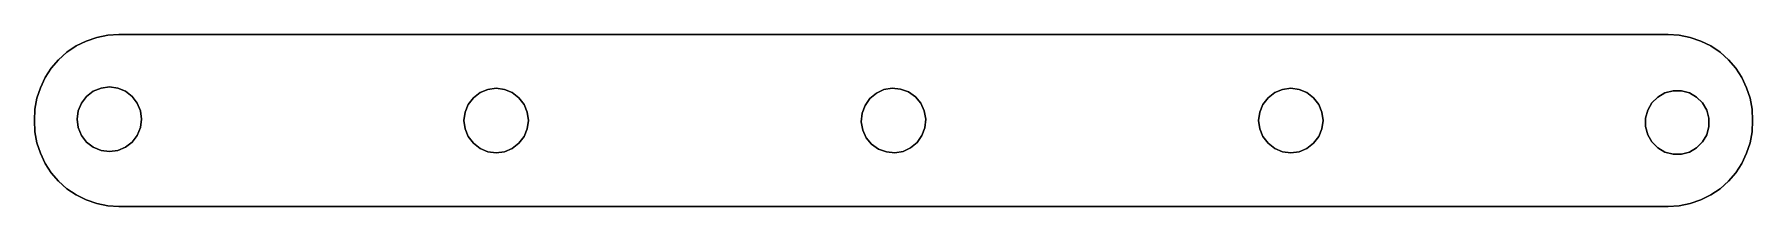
# Model space of a CAD drawing. Header units: metres. Extents: x -88.9 to -8.9, y 4.3 to 12.3.
import ezdxf

# ---------------------------------------------------------------- set-up
doc = ezdxf.new("R2010")
doc.units = ezdxf.units.M

msp = doc.modelspace()

# ---------------------------------------------------------------- linework, layer by layer
at = {"layer": 'Group#17'}
for points in [[(-12.311, 4.319, 0.199), (-12.83, 4.285, 0.199), (-84.962, 4.285, 0.199), (-85.481, 4.319, 0.199), (-85.991, 4.422, 0.199), (-86.483, 4.59, 0.199), (-86.948, 4.823, 0.199), (-87.379, 5.114, 0.199), (-87.767, 5.46, 0.199), (-88.107, 5.854, 0.199), (-88.391, 6.29, 0.199), (-88.616, 6.759, 0.199), (-88.776, 7.254, 0.199), (-88.87, 7.765, 0.199), (-88.896, 8.285, 0.199), (-88.87, 8.804, 0.199), (-88.776, 9.316, 0.199), (-88.616, 9.81, 0.199), (-88.391, 10.279, 0.199), (-88.107, 10.715, 0.199), (-87.767, 11.109, 0.199), (-87.379, 11.455, 0.199), (-86.948, 11.747, 0.199), (-86.483, 11.979, 0.199), (-85.991, 12.148, 0.199), (-85.481, 12.25, 0.199), (-84.962, 12.285, 0.199), (-12.83, 12.285, 0.199), (-12.311, 12.25, 0.199), (-11.801, 12.148, 0.199), (-11.309, 11.979, 0.199), (-10.844, 11.747, 0.199), (-10.413, 11.455, 0.199), (-10.025, 11.109, 0.199), (-9.685, 10.715, 0.199), (-9.401, 10.279, 0.199), (-9.176, 9.81, 0.199), (-9.016, 9.316, 0.199), (-8.922, 8.804, 0.199), (-8.896, 8.285, 0.199), (-8.922, 7.765, 0.199), (-9.016, 7.254, 0.199), (-9.176, 6.759, 0.199), (-9.401, 6.29, 0.199), (-9.685, 5.854, 0.199), (-10.025, 5.46, 0.199), (-10.413, 5.114, 0.199), (-10.844, 4.823, 0.199), (-11.309, 4.59, 0.199), (-11.801, 4.422, 0.199), (-12.311, 4.319, 0.199)], [(-12.83, 4.285, 3.199), (-12.311, 4.319, 3.199), (-11.801, 4.422, 3.199), (-11.309, 4.59, 3.199), (-10.844, 4.823, 3.199), (-10.413, 5.114, 3.199), (-10.025, 5.46, 3.199), (-9.685, 5.854, 3.199), (-9.401, 6.29, 3.199), (-9.176, 6.759, 3.199), (-9.016, 7.254, 3.199), (-8.922, 7.765, 3.199), (-8.896, 8.285, 3.199), (-8.922, 8.804, 3.199), (-9.016, 9.316, 3.199), (-9.176, 9.81, 3.199), (-9.401, 10.279, 3.199), (-9.685, 10.715, 3.199), (-10.025, 11.109, 3.199), (-10.413, 11.455, 3.199), (-10.844, 11.747, 3.199), (-11.309, 11.979, 3.199), (-11.801, 12.148, 3.199), (-12.311, 12.25, 3.199), (-12.83, 12.285, 3.199), (-84.962, 12.285, 3.199), (-85.481, 12.25, 3.199), (-85.991, 12.148, 3.199), (-86.483, 11.979, 3.199), (-86.948, 11.747, 3.199), (-87.379, 11.455, 3.199), (-87.767, 11.109, 3.199), (-88.107, 10.715, 3.199), (-88.391, 10.279, 3.199), (-88.616, 9.81, 3.199), (-88.776, 9.316, 3.199), (-88.87, 8.804, 3.199), (-88.896, 8.285, 3.199), (-88.87, 7.765, 3.199), (-88.776, 7.254, 3.199), (-88.616, 6.759, 3.199), (-88.391, 6.29, 3.199), (-88.107, 5.854, 3.199), (-87.767, 5.46, 3.199), (-87.379, 5.114, 3.199), (-86.948, 4.823, 3.199), (-86.483, 4.59, 3.199), (-85.991, 4.422, 3.199), (-85.481, 4.319, 3.199), (-84.962, 4.285, 3.199), (-12.83, 4.285, 3.199)], [(-85.991, 12.148, 0.199), (-86.483, 11.979, 0.199), (-86.483, 11.979, 3.199), (-85.991, 12.148, 3.199), (-85.991, 12.148, 0.199)], [(-85.481, 12.25, 0.199), (-85.991, 12.148, 0.199), (-85.991, 12.148, 3.199), (-85.481, 12.25, 3.199), (-85.481, 12.25, 0.199)], [(-84.962, 12.285, 0.199), (-85.481, 12.25, 0.199), (-85.481, 12.25, 3.199), (-84.962, 12.285, 3.199), (-84.962, 12.285, 0.199)], [(-12.83, 12.285, 0.199), (-84.962, 12.285, 0.199), (-84.962, 12.285, 3.199), (-12.83, 12.285, 3.199), (-12.83, 12.285, 0.199)], [(-12.311, 12.25, 0.199), (-12.83, 12.285, 0.199), (-12.83, 12.285, 3.199), (-12.311, 12.25, 3.199), (-12.311, 12.25, 0.199)], [(-11.801, 12.148, 0.199), (-12.311, 12.25, 0.199), (-12.311, 12.25, 3.199), (-11.801, 12.148, 3.199), (-11.801, 12.148, 0.199)], [(-11.309, 11.979, 0.199), (-11.801, 12.148, 0.199), (-11.801, 12.148, 3.199), (-11.309, 11.979, 3.199), (-11.309, 11.979, 0.199)], [(-87.379, 11.455, 0.199), (-87.767, 11.109, 0.199), (-87.767, 11.109, 3.199), (-87.379, 11.455, 3.199), (-87.379, 11.455, 0.199)], [(-86.948, 11.747, 0.199), (-87.379, 11.455, 0.199), (-87.379, 11.455, 3.199), (-86.948, 11.747, 3.199), (-86.948, 11.747, 0.199)], [(-86.483, 11.979, 0.199), (-86.948, 11.747, 0.199), (-86.948, 11.747, 3.199), (-86.483, 11.979, 3.199), (-86.483, 11.979, 0.199)], [(-10.844, 11.747, 0.199), (-11.309, 11.979, 0.199), (-11.309, 11.979, 3.199), (-10.844, 11.747, 3.199), (-10.844, 11.747, 0.199)], [(-10.413, 11.455, 0.199), (-10.844, 11.747, 0.199), (-10.844, 11.747, 3.199), (-10.413, 11.455, 3.199), (-10.413, 11.455, 0.199)], [(-10.025, 11.109, 0.199), (-10.413, 11.455, 0.199), (-10.413, 11.455, 3.199), (-10.025, 11.109, 3.199), (-10.025, 11.109, 0.199)], [(-88.107, 10.715, 0.199), (-88.391, 10.279, 0.199), (-88.391, 10.279, 3.199), (-88.107, 10.715, 3.199), (-88.107, 10.715, 0.199)], [(-87.767, 11.109, 0.199), (-88.107, 10.715, 0.199), (-88.107, 10.715, 3.199), (-87.767, 11.109, 3.199), (-87.767, 11.109, 0.199)], [(-9.685, 10.715, 0.199), (-10.025, 11.109, 0.199), (-10.025, 11.109, 3.199), (-9.685, 10.715, 3.199), (-9.685, 10.715, 0.199)], [(-9.401, 10.279, 0.199), (-9.685, 10.715, 0.199), (-9.685, 10.715, 3.199), (-9.401, 10.279, 3.199), (-9.401, 10.279, 0.199)], [(-88.616, 9.81, 0.199), (-88.776, 9.316, 0.199), (-88.776, 9.316, 3.199), (-88.616, 9.81, 3.199), (-88.616, 9.81, 0.199)], [(-88.391, 10.279, 0.199), (-88.616, 9.81, 0.199), (-88.616, 9.81, 3.199), (-88.391, 10.279, 3.199), (-88.391, 10.279, 0.199)], [(-86.465, 9.404, 0.202), (-86.703, 9.093, 0.202), (-86.853, 8.732, 0.202), (-86.904, 8.343, 0.202), (-86.853, 7.955, 0.202), (-86.703, 7.593, 0.202), (-86.465, 7.283, 0.202), (-86.154, 7.044, 0.202), (-85.793, 6.894, 0.202), (-85.404, 6.843, 0.202), (-85.016, 6.894, 0.202), (-84.654, 7.044, 0.202), (-84.344, 7.283, 0.202), (-84.105, 7.593, 0.202), (-83.955, 7.955, 0.202), (-83.904, 8.343, 0.202), (-83.955, 8.732, 0.202), (-84.105, 9.093, 0.202), (-84.344, 9.404, 0.202), (-84.654, 9.642, 0.202), (-85.016, 9.792, 0.202), (-85.404, 9.843, 0.202), (-85.793, 9.792, 0.202), (-86.154, 9.642, 0.202), (-86.465, 9.404, 0.202)], [(-86.703, 9.093, 3.202), (-86.465, 9.404, 3.202), (-86.154, 9.642, 3.202), (-85.793, 9.792, 3.202), (-85.404, 9.843, 3.202), (-85.016, 9.792, 3.202), (-84.654, 9.642, 3.202), (-84.344, 9.404, 3.202), (-84.105, 9.093, 3.202), (-83.955, 8.732, 3.202), (-83.904, 8.343, 3.202), (-83.955, 7.955, 3.202), (-84.105, 7.593, 3.202), (-84.344, 7.283, 3.202), (-84.654, 7.044, 3.202), (-85.016, 6.894, 3.202), (-85.404, 6.843, 3.202), (-85.793, 6.894, 3.202), (-86.154, 7.044, 3.202), (-86.465, 7.283, 3.202), (-86.703, 7.593, 3.202), (-86.853, 7.955, 3.202), (-86.904, 8.343, 3.202), (-86.853, 8.732, 3.202), (-86.703, 9.093, 3.202)], [(-86.154, 9.642, 3.202), (-86.465, 9.404, 3.202), (-86.465, 9.404, 0.202), (-86.154, 9.642, 0.202), (-86.154, 9.642, 3.202)], [(-85.793, 9.792, 3.202), (-86.154, 9.642, 3.202), (-86.154, 9.642, 0.202), (-85.793, 9.792, 0.202), (-85.793, 9.792, 3.202)], [(-85.404, 9.843, 3.202), (-85.793, 9.792, 3.202), (-85.793, 9.792, 0.202), (-85.404, 9.843, 0.202), (-85.404, 9.843, 3.202)], [(-85.016, 9.792, 3.202), (-85.404, 9.843, 3.202), (-85.404, 9.843, 0.202), (-85.016, 9.792, 0.202), (-85.016, 9.792, 3.202)], [(-84.654, 9.642, 3.202), (-85.016, 9.792, 3.202), (-85.016, 9.792, 0.202), (-84.654, 9.642, 0.202), (-84.654, 9.642, 3.202)], [(-84.344, 9.404, 3.202), (-84.654, 9.642, 3.202), (-84.654, 9.642, 0.202), (-84.344, 9.404, 0.202), (-84.344, 9.404, 3.202)], [(-67.008, 9.733, 0.199), (-67.396, 9.785, 0.199), (-67.784, 9.733, 0.199), (-68.146, 9.584, 0.199), (-68.457, 9.345, 0.199), (-68.695, 9.035, 0.199), (-68.845, 8.673, 0.199), (-68.896, 8.285, 0.199), (-68.845, 7.896, 0.199), (-68.695, 7.535, 0.199), (-68.457, 7.224, 0.199), (-68.146, 6.986, 0.199), (-67.784, 6.836, 0.199), (-67.396, 6.785, 0.199), (-67.008, 6.836, 0.199), (-66.646, 6.986, 0.199), (-66.335, 7.224, 0.199), (-66.097, 7.535, 0.199), (-65.947, 7.896, 0.199), (-65.896, 8.285, 0.199), (-65.947, 8.673, 0.199), (-66.097, 9.035, 0.199), (-66.335, 9.345, 0.199), (-66.646, 9.584, 0.199), (-67.008, 9.733, 0.199)], [(-67.396, 9.785, 3.199), (-67.008, 9.733, 3.199), (-66.646, 9.584, 3.199), (-66.335, 9.345, 3.199), (-66.097, 9.035, 3.199), (-65.947, 8.673, 3.199), (-65.896, 8.285, 3.199), (-65.947, 7.896, 3.199), (-66.097, 7.535, 3.199), (-66.335, 7.224, 3.199), (-66.646, 6.986, 3.199), (-67.008, 6.836, 3.199), (-67.396, 6.785, 3.199), (-67.784, 6.836, 3.199), (-68.146, 6.986, 3.199), (-68.457, 7.224, 3.199), (-68.695, 7.535, 3.199), (-68.845, 7.896, 3.199), (-68.896, 8.285, 3.199), (-68.845, 8.673, 3.199), (-68.695, 9.035, 3.199), (-68.457, 9.345, 3.199), (-68.146, 9.584, 3.199), (-67.784, 9.733, 3.199), (-67.396, 9.785, 3.199)], [(-68.146, 9.584, 0.199), (-67.784, 9.733, 0.199), (-67.784, 9.733, 3.199), (-68.146, 9.584, 3.199), (-68.146, 9.584, 0.199)], [(-67.784, 9.733, 0.199), (-67.396, 9.785, 0.199), (-67.396, 9.785, 3.199), (-67.784, 9.733, 3.199), (-67.784, 9.733, 0.199)], [(-67.396, 9.785, 0.199), (-67.008, 9.733, 0.199), (-67.008, 9.733, 3.199), (-67.396, 9.785, 3.199), (-67.396, 9.785, 0.199)], [(-67.008, 9.733, 0.199), (-66.646, 9.584, 0.199), (-66.646, 9.584, 3.199), (-67.008, 9.733, 3.199), (-67.008, 9.733, 0.199)], [(-47.433, 7.951, 0.199), (-47.397, 8.341, 0.199), (-47.463, 8.727, 0.199), (-47.626, 9.083, 0.199), (-47.876, 9.385, 0.199), (-48.196, 9.611, 0.199), (-48.563, 9.747, 0.199), (-48.953, 9.784, 0.199), (-49.339, 9.718, 0.199), (-49.695, 9.554, 0.199), (-49.996, 9.304, 0.199), (-50.222, 8.985, 0.199), (-50.359, 8.618, 0.199), (-50.395, 8.228, 0.199), (-50.329, 7.842, 0.199), (-50.166, 7.486, 0.199), (-49.916, 7.185, 0.199), (-49.596, 6.958, 0.199), (-49.229, 6.822, 0.199), (-48.839, 6.786, 0.199), (-48.453, 6.851, 0.199), (-48.097, 7.015, 0.199), (-47.796, 7.265, 0.199), (-47.57, 7.584, 0.199), (-47.433, 7.951, 0.199)], [(-47.397, 8.341, 3.199), (-47.433, 7.951, 3.199), (-47.57, 7.584, 3.199), (-47.796, 7.265, 3.199), (-48.097, 7.015, 3.199), (-48.453, 6.851, 3.199), (-48.839, 6.786, 3.199), (-49.229, 6.822, 3.199), (-49.596, 6.958, 3.199), (-49.916, 7.185, 3.199), (-50.166, 7.486, 3.199), (-50.329, 7.842, 3.199), (-50.395, 8.228, 3.199), (-50.359, 8.618, 3.199), (-50.222, 8.985, 3.199), (-49.996, 9.304, 3.199), (-49.695, 9.554, 3.199), (-49.339, 9.718, 3.199), (-48.953, 9.784, 3.199), (-48.563, 9.747, 3.199), (-48.196, 9.611, 3.199), (-47.876, 9.385, 3.199), (-47.626, 9.083, 3.199), (-47.463, 8.727, 3.199), (-47.397, 8.341, 3.199)], [(-49.695, 9.554, 0.199), (-49.339, 9.718, 0.199), (-49.339, 9.718, 3.199), (-49.695, 9.554, 3.199), (-49.695, 9.554, 0.199)], [(-49.339, 9.718, 0.199), (-48.953, 9.784, 0.199), (-48.953, 9.784, 3.199), (-49.339, 9.718, 3.199), (-49.339, 9.718, 0.199)], [(-48.953, 9.784, 0.199), (-48.563, 9.747, 0.199), (-48.563, 9.747, 3.199), (-48.953, 9.784, 3.199), (-48.953, 9.784, 0.199)], [(-48.563, 9.747, 0.199), (-48.196, 9.611, 0.199), (-48.196, 9.611, 3.199), (-48.563, 9.747, 3.199), (-48.563, 9.747, 0.199)], [(-48.196, 9.611, 0.199), (-47.876, 9.385, 0.199), (-47.876, 9.385, 3.199), (-48.196, 9.611, 3.199), (-48.196, 9.611, 0.199)], [(-31.845, 8.673, 0.199), (-31.896, 8.285, 0.199), (-31.845, 7.896, 0.199), (-31.695, 7.535, 0.199), (-31.457, 7.224, 0.199), (-31.146, 6.986, 0.199), (-30.784, 6.836, 0.199), (-30.396, 6.785, 0.199), (-30.008, 6.836, 0.199), (-29.646, 6.986, 0.199), (-29.335, 7.224, 0.199), (-29.097, 7.535, 0.199), (-28.947, 7.896, 0.199), (-28.896, 8.285, 0.199), (-28.947, 8.673, 0.199), (-29.097, 9.035, 0.199), (-29.335, 9.345, 0.199), (-29.646, 9.584, 0.199), (-30.008, 9.733, 0.199), (-30.396, 9.785, 0.199), (-30.784, 9.733, 0.199), (-31.146, 9.584, 0.199), (-31.457, 9.345, 0.199), (-31.695, 9.035, 0.199), (-31.845, 8.673, 0.199)], [(-31.896, 8.285, 3.199), (-31.845, 8.673, 3.199), (-31.695, 9.035, 3.199), (-31.457, 9.345, 3.199), (-31.146, 9.584, 3.199), (-30.784, 9.733, 3.199), (-30.396, 9.785, 3.199), (-30.008, 9.733, 3.199), (-29.646, 9.584, 3.199), (-29.335, 9.345, 3.199), (-29.097, 9.035, 3.199), (-28.947, 8.673, 3.199), (-28.896, 8.285, 3.199), (-28.947, 7.896, 3.199), (-29.097, 7.535, 3.199), (-29.335, 7.224, 3.199), (-29.646, 6.986, 3.199), (-30.008, 6.836, 3.199), (-30.396, 6.785, 3.199), (-30.784, 6.836, 3.199), (-31.146, 6.986, 3.199), (-31.457, 7.224, 3.199), (-31.695, 7.535, 3.199), (-31.845, 7.896, 3.199), (-31.896, 8.285, 3.199)], [(-31.146, 9.584, 0.199), (-30.784, 9.733, 0.199), (-30.784, 9.733, 3.199), (-31.146, 9.584, 3.199), (-31.146, 9.584, 0.199)], [(-30.784, 9.733, 0.199), (-30.396, 9.785, 0.199), (-30.396, 9.785, 3.199), (-30.784, 9.733, 3.199), (-30.784, 9.733, 0.199)], [(-30.396, 9.785, 0.199), (-30.008, 9.733, 0.199), (-30.008, 9.733, 3.199), (-30.396, 9.785, 3.199), (-30.396, 9.785, 0.199)], [(-30.008, 9.733, 0.199), (-29.646, 9.584, 0.199), (-29.646, 9.584, 3.199), (-30.008, 9.733, 3.199), (-30.008, 9.733, 0.199)], [(-11.034, 8.763, 0.176), (-11.228, 9.1, 0.176), (-11.503, 9.374, 0.176), (-11.839, 9.568, 0.176), (-12.214, 9.669, 0.176), (-12.602, 9.669, 0.176), (-12.977, 9.568, 0.176), (-13.313, 9.374, 0.176), (-13.588, 9.1, 0.176), (-13.782, 8.763, 0.176), (-13.882, 8.388, 0.176), (-13.882, 8, 0.176), (-13.782, 7.625, 0.176), (-13.588, 7.289, 0.176), (-13.313, 7.015, 0.176), (-12.977, 6.82, 0.176), (-12.602, 6.72, 0.176), (-12.214, 6.72, 0.176), (-11.839, 6.82, 0.176), (-11.503, 7.015, 0.176), (-11.228, 7.289, 0.176), (-11.034, 7.625, 0.176), (-10.934, 8, 0.176), (-10.934, 8.388, 0.176), (-11.034, 8.763, 0.176)], [(-11.228, 9.1, 3.176), (-11.034, 8.763, 3.176), (-10.934, 8.388, 3.176), (-10.934, 8, 3.176), (-11.034, 7.625, 3.176), (-11.228, 7.289, 3.176), (-11.503, 7.015, 3.176), (-11.839, 6.82, 3.176), (-12.214, 6.72, 3.176), (-12.602, 6.72, 3.176), (-12.977, 6.82, 3.176), (-13.313, 7.015, 3.176), (-13.588, 7.289, 3.176), (-13.782, 7.625, 3.176), (-13.882, 8, 3.176), (-13.882, 8.388, 3.176), (-13.782, 8.763, 3.176), (-13.588, 9.1, 3.176), (-13.313, 9.374, 3.176), (-12.977, 9.568, 3.176), (-12.602, 9.669, 3.176), (-12.214, 9.669, 3.176), (-11.839, 9.568, 3.176), (-11.503, 9.374, 3.176), (-11.228, 9.1, 3.176)], [(-12.602, 9.669, 3.176), (-12.977, 9.568, 3.176), (-12.977, 9.568, 0.176), (-12.602, 9.669, 0.176), (-12.602, 9.669, 3.176)], [(-12.214, 9.669, 3.176), (-12.602, 9.669, 3.176), (-12.602, 9.669, 0.176), (-12.214, 9.669, 0.176), (-12.214, 9.669, 3.176)], [(-11.839, 9.568, 3.176), (-12.214, 9.669, 3.176), (-12.214, 9.669, 0.176), (-11.839, 9.568, 0.176), (-11.839, 9.568, 3.176)], [(-9.176, 9.81, 0.199), (-9.401, 10.279, 0.199), (-9.401, 10.279, 3.199), (-9.176, 9.81, 3.199), (-9.176, 9.81, 0.199)], [(-9.016, 9.316, 0.199), (-9.176, 9.81, 0.199), (-9.176, 9.81, 3.199), (-9.016, 9.316, 3.199), (-9.016, 9.316, 0.199)], [(-88.87, 8.804, 0.199), (-88.896, 8.285, 0.199), (-88.896, 8.285, 3.199), (-88.87, 8.804, 3.199), (-88.87, 8.804, 0.199)], [(-88.776, 9.316, 0.199), (-88.87, 8.804, 0.199), (-88.87, 8.804, 3.199), (-88.776, 9.316, 3.199), (-88.776, 9.316, 0.199)], [(-86.703, 9.093, 3.202), (-86.853, 8.732, 3.202), (-86.853, 8.732, 0.202), (-86.703, 9.093, 0.202), (-86.703, 9.093, 3.202)], [(-86.465, 9.404, 3.202), (-86.703, 9.093, 3.202), (-86.703, 9.093, 0.202), (-86.465, 9.404, 0.202), (-86.465, 9.404, 3.202)], [(-84.105, 9.093, 3.202), (-84.344, 9.404, 3.202), (-84.344, 9.404, 0.202), (-84.105, 9.093, 0.202), (-84.105, 9.093, 3.202)], [(-83.955, 8.732, 3.202), (-84.105, 9.093, 3.202), (-84.105, 9.093, 0.202), (-83.955, 8.732, 0.202), (-83.955, 8.732, 3.202)], [(-68.845, 8.673, 0.199), (-68.695, 9.035, 0.199), (-68.695, 9.035, 3.199), (-68.845, 8.673, 3.199), (-68.845, 8.673, 0.199)], [(-68.695, 9.035, 0.199), (-68.457, 9.345, 0.199), (-68.457, 9.345, 3.199), (-68.695, 9.035, 3.199), (-68.695, 9.035, 0.199)], [(-68.457, 9.345, 0.199), (-68.146, 9.584, 0.199), (-68.146, 9.584, 3.199), (-68.457, 9.345, 3.199), (-68.457, 9.345, 0.199)], [(-66.646, 9.584, 0.199), (-66.335, 9.345, 0.199), (-66.335, 9.345, 3.199), (-66.646, 9.584, 3.199), (-66.646, 9.584, 0.199)], [(-66.335, 9.345, 0.199), (-66.097, 9.035, 0.199), (-66.097, 9.035, 3.199), (-66.335, 9.345, 3.199), (-66.335, 9.345, 0.199)], [(-66.097, 9.035, 0.199), (-65.947, 8.673, 0.199), (-65.947, 8.673, 3.199), (-66.097, 9.035, 3.199), (-66.097, 9.035, 0.199)], [(-50.359, 8.618, 0.199), (-50.222, 8.985, 0.199), (-50.222, 8.985, 3.199), (-50.359, 8.618, 3.199), (-50.359, 8.618, 0.199)], [(-50.222, 8.985, 0.199), (-49.996, 9.304, 0.199), (-49.996, 9.304, 3.199), (-50.222, 8.985, 3.199), (-50.222, 8.985, 0.199)], [(-49.996, 9.304, 0.199), (-49.695, 9.554, 0.199), (-49.695, 9.554, 3.199), (-49.996, 9.304, 3.199), (-49.996, 9.304, 0.199)], [(-47.876, 9.385, 0.199), (-47.626, 9.083, 0.199), (-47.626, 9.083, 3.199), (-47.876, 9.385, 3.199), (-47.876, 9.385, 0.199)], [(-47.626, 9.083, 0.199), (-47.463, 8.727, 0.199), (-47.463, 8.727, 3.199), (-47.626, 9.083, 3.199), (-47.626, 9.083, 0.199)], [(-31.845, 8.673, 0.199), (-31.695, 9.035, 0.199), (-31.695, 9.035, 3.199), (-31.845, 8.673, 3.199), (-31.845, 8.673, 0.199)], [(-31.695, 9.035, 0.199), (-31.457, 9.345, 0.199), (-31.457, 9.345, 3.199), (-31.695, 9.035, 3.199), (-31.695, 9.035, 0.199)], [(-31.457, 9.345, 0.199), (-31.146, 9.584, 0.199), (-31.146, 9.584, 3.199), (-31.457, 9.345, 3.199), (-31.457, 9.345, 0.199)], [(-29.646, 9.584, 0.199), (-29.335, 9.345, 0.199), (-29.335, 9.345, 3.199), (-29.646, 9.584, 3.199), (-29.646, 9.584, 0.199)], [(-29.335, 9.345, 0.199), (-29.097, 9.035, 0.199), (-29.097, 9.035, 3.199), (-29.335, 9.345, 3.199), (-29.335, 9.345, 0.199)], [(-29.097, 9.035, 0.199), (-28.947, 8.673, 0.199), (-28.947, 8.673, 3.199), (-29.097, 9.035, 3.199), (-29.097, 9.035, 0.199)], [(-13.588, 9.1, 3.176), (-13.782, 8.763, 3.176), (-13.782, 8.763, 0.176), (-13.588, 9.1, 0.176), (-13.588, 9.1, 3.176)], [(-13.313, 9.374, 3.176), (-13.588, 9.1, 3.176), (-13.588, 9.1, 0.176), (-13.313, 9.374, 0.176), (-13.313, 9.374, 3.176)], [(-12.977, 9.568, 3.176), (-13.313, 9.374, 3.176), (-13.313, 9.374, 0.176), (-12.977, 9.568, 0.176), (-12.977, 9.568, 3.176)], [(-11.503, 9.374, 3.176), (-11.839, 9.568, 3.176), (-11.839, 9.568, 0.176), (-11.503, 9.374, 0.176), (-11.503, 9.374, 3.176)], [(-11.228, 9.1, 3.176), (-11.503, 9.374, 3.176), (-11.503, 9.374, 0.176), (-11.228, 9.1, 0.176), (-11.228, 9.1, 3.176)], [(-11.034, 8.763, 3.176), (-11.228, 9.1, 3.176), (-11.228, 9.1, 0.176), (-11.034, 8.763, 0.176), (-11.034, 8.763, 3.176)], [(-8.922, 8.804, 0.199), (-9.016, 9.316, 0.199), (-9.016, 9.316, 3.199), (-8.922, 8.804, 3.199), (-8.922, 8.804, 0.199)], [(-8.896, 8.285, 0.199), (-8.922, 8.804, 0.199), (-8.922, 8.804, 3.199), (-8.896, 8.285, 3.199), (-8.896, 8.285, 0.199)], [(-88.896, 8.285, 0.199), (-88.87, 7.765, 0.199), (-88.87, 7.765, 3.199), (-88.896, 8.285, 3.199), (-88.896, 8.285, 0.199)], [(-86.853, 8.732, 3.202), (-86.904, 8.343, 3.202), (-86.904, 8.343, 0.202), (-86.853, 8.732, 0.202), (-86.853, 8.732, 3.202)], [(-86.904, 8.343, 3.202), (-86.853, 7.955, 3.202), (-86.853, 7.955, 0.202), (-86.904, 8.343, 0.202), (-86.904, 8.343, 3.202)], [(-83.904, 8.343, 3.202), (-83.955, 8.732, 3.202), (-83.955, 8.732, 0.202), (-83.904, 8.343, 0.202), (-83.904, 8.343, 3.202)], [(-83.955, 7.955, 3.202), (-83.904, 8.343, 3.202), (-83.904, 8.343, 0.202), (-83.955, 7.955, 0.202), (-83.955, 7.955, 3.202)], [(-68.896, 8.285, 0.199), (-68.845, 8.673, 0.199), (-68.845, 8.673, 3.199), (-68.896, 8.285, 3.199), (-68.896, 8.285, 0.199)], [(-68.845, 7.896, 0.199), (-68.896, 8.285, 0.199), (-68.896, 8.285, 3.199), (-68.845, 7.896, 3.199), (-68.845, 7.896, 0.199)], [(-65.947, 8.673, 0.199), (-65.896, 8.285, 0.199), (-65.896, 8.285, 3.199), (-65.947, 8.673, 3.199), (-65.947, 8.673, 0.199)], [(-65.896, 8.285, 0.199), (-65.947, 7.896, 0.199), (-65.947, 7.896, 3.199), (-65.896, 8.285, 3.199), (-65.896, 8.285, 0.199)], [(-50.395, 8.228, 0.199), (-50.359, 8.618, 0.199), (-50.359, 8.618, 3.199), (-50.395, 8.228, 3.199), (-50.395, 8.228, 0.199)], [(-50.329, 7.842, 0.199), (-50.395, 8.228, 0.199), (-50.395, 8.228, 3.199), (-50.329, 7.842, 3.199), (-50.329, 7.842, 0.199)], [(-47.463, 8.727, 0.199), (-47.397, 8.341, 0.199), (-47.397, 8.341, 3.199), (-47.463, 8.727, 3.199), (-47.463, 8.727, 0.199)], [(-47.397, 8.341, 0.199), (-47.433, 7.951, 0.199), (-47.433, 7.951, 3.199), (-47.397, 8.341, 3.199), (-47.397, 8.341, 0.199)], [(-31.896, 8.285, 0.199), (-31.845, 8.673, 0.199), (-31.845, 8.673, 3.199), (-31.896, 8.285, 3.199), (-31.896, 8.285, 0.199)], [(-31.845, 7.896, 0.199), (-31.896, 8.285, 0.199), (-31.896, 8.285, 3.199), (-31.845, 7.896, 3.199), (-31.845, 7.896, 0.199)], [(-28.947, 8.673, 0.199), (-28.896, 8.285, 0.199), (-28.896, 8.285, 3.199), (-28.947, 8.673, 3.199), (-28.947, 8.673, 0.199)], [(-28.896, 8.285, 0.199), (-28.947, 7.896, 0.199), (-28.947, 7.896, 3.199), (-28.896, 8.285, 3.199), (-28.896, 8.285, 0.199)], [(-13.782, 8.763, 3.176), (-13.882, 8.388, 3.176), (-13.882, 8.388, 0.176), (-13.782, 8.763, 0.176), (-13.782, 8.763, 3.176)], [(-13.882, 8.388, 3.176), (-13.882, 8, 3.176), (-13.882, 8, 0.176), (-13.882, 8.388, 0.176), (-13.882, 8.388, 3.176)], [(-13.882, 8, 3.176), (-13.782, 7.625, 3.176), (-13.782, 7.625, 0.176), (-13.882, 8, 0.176), (-13.882, 8, 3.176)], [(-10.934, 8.388, 3.176), (-11.034, 8.763, 3.176), (-11.034, 8.763, 0.176), (-10.934, 8.388, 0.176), (-10.934, 8.388, 3.176)], [(-11.034, 7.625, 3.176), (-10.934, 8, 3.176), (-10.934, 8, 0.176), (-11.034, 7.625, 0.176), (-11.034, 7.625, 3.176)], [(-10.934, 8, 3.176), (-10.934, 8.388, 3.176), (-10.934, 8.388, 0.176), (-10.934, 8, 0.176), (-10.934, 8, 3.176)], [(-8.922, 7.765, 0.199), (-8.896, 8.285, 0.199), (-8.896, 8.285, 3.199), (-8.922, 7.765, 3.199), (-8.922, 7.765, 0.199)], [(-88.87, 7.765, 0.199), (-88.776, 7.254, 0.199), (-88.776, 7.254, 3.199), (-88.87, 7.765, 3.199), (-88.87, 7.765, 0.199)], [(-88.776, 7.254, 0.199), (-88.616, 6.759, 0.199), (-88.616, 6.759, 3.199), (-88.776, 7.254, 3.199), (-88.776, 7.254, 0.199)], [(-86.853, 7.955, 3.202), (-86.703, 7.593, 3.202), (-86.703, 7.593, 0.202), (-86.853, 7.955, 0.202), (-86.853, 7.955, 3.202)], [(-86.703, 7.593, 3.202), (-86.465, 7.283, 3.202), (-86.465, 7.283, 0.202), (-86.703, 7.593, 0.202), (-86.703, 7.593, 3.202)], [(-86.465, 7.283, 3.202), (-86.154, 7.044, 3.202), (-86.154, 7.044, 0.202), (-86.465, 7.283, 0.202), (-86.465, 7.283, 3.202)], [(-84.654, 7.044, 3.202), (-84.344, 7.283, 3.202), (-84.344, 7.283, 0.202), (-84.654, 7.044, 0.202), (-84.654, 7.044, 3.202)], [(-84.344, 7.283, 3.202), (-84.105, 7.593, 3.202), (-84.105, 7.593, 0.202), (-84.344, 7.283, 0.202), (-84.344, 7.283, 3.202)], [(-84.105, 7.593, 3.202), (-83.955, 7.955, 3.202), (-83.955, 7.955, 0.202), (-84.105, 7.593, 0.202), (-84.105, 7.593, 3.202)], [(-68.695, 7.535, 0.199), (-68.845, 7.896, 0.199), (-68.845, 7.896, 3.199), (-68.695, 7.535, 3.199), (-68.695, 7.535, 0.199)], [(-68.457, 7.224, 0.199), (-68.695, 7.535, 0.199), (-68.695, 7.535, 3.199), (-68.457, 7.224, 3.199), (-68.457, 7.224, 0.199)], [(-68.146, 6.986, 0.199), (-68.457, 7.224, 0.199), (-68.457, 7.224, 3.199), (-68.146, 6.986, 3.199), (-68.146, 6.986, 0.199)], [(-66.335, 7.224, 0.199), (-66.646, 6.986, 0.199), (-66.646, 6.986, 3.199), (-66.335, 7.224, 3.199), (-66.335, 7.224, 0.199)], [(-66.097, 7.535, 0.199), (-66.335, 7.224, 0.199), (-66.335, 7.224, 3.199), (-66.097, 7.535, 3.199), (-66.097, 7.535, 0.199)], [(-65.947, 7.896, 0.199), (-66.097, 7.535, 0.199), (-66.097, 7.535, 3.199), (-65.947, 7.896, 3.199), (-65.947, 7.896, 0.199)], [(-50.166, 7.486, 0.199), (-50.329, 7.842, 0.199), (-50.329, 7.842, 3.199), (-50.166, 7.486, 3.199), (-50.166, 7.486, 0.199)], [(-49.916, 7.185, 0.199), (-50.166, 7.486, 0.199), (-50.166, 7.486, 3.199), (-49.916, 7.185, 3.199), (-49.916, 7.185, 0.199)], [(-47.796, 7.265, 0.199), (-48.097, 7.015, 0.199), (-48.097, 7.015, 3.199), (-47.796, 7.265, 3.199), (-47.796, 7.265, 0.199)], [(-47.57, 7.584, 0.199), (-47.796, 7.265, 0.199), (-47.796, 7.265, 3.199), (-47.57, 7.584, 3.199), (-47.57, 7.584, 0.199)], [(-47.433, 7.951, 0.199), (-47.57, 7.584, 0.199), (-47.57, 7.584, 3.199), (-47.433, 7.951, 3.199), (-47.433, 7.951, 0.199)], [(-31.695, 7.535, 0.199), (-31.845, 7.896, 0.199), (-31.845, 7.896, 3.199), (-31.695, 7.535, 3.199), (-31.695, 7.535, 0.199)], [(-31.457, 7.224, 0.199), (-31.695, 7.535, 0.199), (-31.695, 7.535, 3.199), (-31.457, 7.224, 3.199), (-31.457, 7.224, 0.199)], [(-31.146, 6.986, 0.199), (-31.457, 7.224, 0.199), (-31.457, 7.224, 3.199), (-31.146, 6.986, 3.199), (-31.146, 6.986, 0.199)], [(-29.335, 7.224, 0.199), (-29.646, 6.986, 0.199), (-29.646, 6.986, 3.199), (-29.335, 7.224, 3.199), (-29.335, 7.224, 0.199)], [(-29.097, 7.535, 0.199), (-29.335, 7.224, 0.199), (-29.335, 7.224, 3.199), (-29.097, 7.535, 3.199), (-29.097, 7.535, 0.199)], [(-28.947, 7.896, 0.199), (-29.097, 7.535, 0.199), (-29.097, 7.535, 3.199), (-28.947, 7.896, 3.199), (-28.947, 7.896, 0.199)], [(-13.782, 7.625, 3.176), (-13.588, 7.289, 3.176), (-13.588, 7.289, 0.176), (-13.782, 7.625, 0.176), (-13.782, 7.625, 3.176)], [(-13.588, 7.289, 3.176), (-13.313, 7.015, 3.176), (-13.313, 7.015, 0.176), (-13.588, 7.289, 0.176), (-13.588, 7.289, 3.176)], [(-11.503, 7.015, 3.176), (-11.228, 7.289, 3.176), (-11.228, 7.289, 0.176), (-11.503, 7.015, 0.176), (-11.503, 7.015, 3.176)], [(-11.228, 7.289, 3.176), (-11.034, 7.625, 3.176), (-11.034, 7.625, 0.176), (-11.228, 7.289, 0.176), (-11.228, 7.289, 3.176)], [(-9.176, 6.759, 0.199), (-9.016, 7.254, 0.199), (-9.016, 7.254, 3.199), (-9.176, 6.759, 3.199), (-9.176, 6.759, 0.199)], [(-9.016, 7.254, 0.199), (-8.922, 7.765, 0.199), (-8.922, 7.765, 3.199), (-9.016, 7.254, 3.199), (-9.016, 7.254, 0.199)], [(-88.616, 6.759, 0.199), (-88.391, 6.29, 0.199), (-88.391, 6.29, 3.199), (-88.616, 6.759, 3.199), (-88.616, 6.759, 0.199)], [(-86.154, 7.044, 3.202), (-85.793, 6.894, 3.202), (-85.793, 6.894, 0.202), (-86.154, 7.044, 0.202), (-86.154, 7.044, 3.202)], [(-85.793, 6.894, 3.202), (-85.404, 6.843, 3.202), (-85.404, 6.843, 0.202), (-85.793, 6.894, 0.202), (-85.793, 6.894, 3.202)], [(-85.404, 6.843, 3.202), (-85.016, 6.894, 3.202), (-85.016, 6.894, 0.202), (-85.404, 6.843, 0.202), (-85.404, 6.843, 3.202)], [(-85.016, 6.894, 3.202), (-84.654, 7.044, 3.202), (-84.654, 7.044, 0.202), (-85.016, 6.894, 0.202), (-85.016, 6.894, 3.202)], [(-67.784, 6.836, 0.199), (-68.146, 6.986, 0.199), (-68.146, 6.986, 3.199), (-67.784, 6.836, 3.199), (-67.784, 6.836, 0.199)], [(-67.396, 6.785, 0.199), (-67.784, 6.836, 0.199), (-67.784, 6.836, 3.199), (-67.396, 6.785, 3.199), (-67.396, 6.785, 0.199)], [(-67.008, 6.836, 0.199), (-67.396, 6.785, 0.199), (-67.396, 6.785, 3.199), (-67.008, 6.836, 3.199), (-67.008, 6.836, 0.199)], [(-66.646, 6.986, 0.199), (-67.008, 6.836, 0.199), (-67.008, 6.836, 3.199), (-66.646, 6.986, 3.199), (-66.646, 6.986, 0.199)], [(-49.596, 6.958, 0.199), (-49.916, 7.185, 0.199), (-49.916, 7.185, 3.199), (-49.596, 6.958, 3.199), (-49.596, 6.958, 0.199)], [(-49.229, 6.822, 0.199), (-49.596, 6.958, 0.199), (-49.596, 6.958, 3.199), (-49.229, 6.822, 3.199), (-49.229, 6.822, 0.199)], [(-48.839, 6.786, 0.199), (-49.229, 6.822, 0.199), (-49.229, 6.822, 3.199), (-48.839, 6.786, 3.199), (-48.839, 6.786, 0.199)], [(-48.453, 6.851, 0.199), (-48.839, 6.786, 0.199), (-48.839, 6.786, 3.199), (-48.453, 6.851, 3.199), (-48.453, 6.851, 0.199)], [(-48.097, 7.015, 0.199), (-48.453, 6.851, 0.199), (-48.453, 6.851, 3.199), (-48.097, 7.015, 3.199), (-48.097, 7.015, 0.199)], [(-30.784, 6.836, 0.199), (-31.146, 6.986, 0.199), (-31.146, 6.986, 3.199), (-30.784, 6.836, 3.199), (-30.784, 6.836, 0.199)], [(-30.396, 6.785, 0.199), (-30.784, 6.836, 0.199), (-30.784, 6.836, 3.199), (-30.396, 6.785, 3.199), (-30.396, 6.785, 0.199)], [(-30.008, 6.836, 0.199), (-30.396, 6.785, 0.199), (-30.396, 6.785, 3.199), (-30.008, 6.836, 3.199), (-30.008, 6.836, 0.199)], [(-29.646, 6.986, 0.199), (-30.008, 6.836, 0.199), (-30.008, 6.836, 3.199), (-29.646, 6.986, 3.199), (-29.646, 6.986, 0.199)], [(-13.313, 7.015, 3.176), (-12.977, 6.82, 3.176), (-12.977, 6.82, 0.176), (-13.313, 7.015, 0.176), (-13.313, 7.015, 3.176)], [(-12.977, 6.82, 3.176), (-12.602, 6.72, 3.176), (-12.602, 6.72, 0.176), (-12.977, 6.82, 0.176), (-12.977, 6.82, 3.176)], [(-12.602, 6.72, 3.176), (-12.214, 6.72, 3.176), (-12.214, 6.72, 0.176), (-12.602, 6.72, 0.176), (-12.602, 6.72, 3.176)], [(-12.214, 6.72, 3.176), (-11.839, 6.82, 3.176), (-11.839, 6.82, 0.176), (-12.214, 6.72, 0.176), (-12.214, 6.72, 3.176)], [(-11.839, 6.82, 3.176), (-11.503, 7.015, 3.176), (-11.503, 7.015, 0.176), (-11.839, 6.82, 0.176), (-11.839, 6.82, 3.176)], [(-9.401, 6.29, 0.199), (-9.176, 6.759, 0.199), (-9.176, 6.759, 3.199), (-9.401, 6.29, 3.199), (-9.401, 6.29, 0.199)], [(-88.391, 6.29, 0.199), (-88.107, 5.854, 0.199), (-88.107, 5.854, 3.199), (-88.391, 6.29, 3.199), (-88.391, 6.29, 0.199)], [(-88.107, 5.854, 0.199), (-87.767, 5.46, 0.199), (-87.767, 5.46, 3.199), (-88.107, 5.854, 3.199), (-88.107, 5.854, 0.199)], [(-10.025, 5.46, 0.199), (-9.685, 5.854, 0.199), (-9.685, 5.854, 3.199), (-10.025, 5.46, 3.199), (-10.025, 5.46, 0.199)], [(-9.685, 5.854, 0.199), (-9.401, 6.29, 0.199), (-9.401, 6.29, 3.199), (-9.685, 5.854, 3.199), (-9.685, 5.854, 0.199)], [(-87.767, 5.46, 0.199), (-87.379, 5.114, 0.199), (-87.379, 5.114, 3.199), (-87.767, 5.46, 3.199), (-87.767, 5.46, 0.199)], [(-87.379, 5.114, 0.199), (-86.948, 4.823, 0.199), (-86.948, 4.823, 3.199), (-87.379, 5.114, 3.199), (-87.379, 5.114, 0.199)], [(-86.948, 4.823, 0.199), (-86.483, 4.59, 0.199), (-86.483, 4.59, 3.199), (-86.948, 4.823, 3.199), (-86.948, 4.823, 0.199)], [(-11.309, 4.59, 0.199), (-10.844, 4.823, 0.199), (-10.844, 4.823, 3.199), (-11.309, 4.59, 3.199), (-11.309, 4.59, 0.199)], [(-10.844, 4.823, 0.199), (-10.413, 5.114, 0.199), (-10.413, 5.114, 3.199), (-10.844, 4.823, 3.199), (-10.844, 4.823, 0.199)], [(-10.413, 5.114, 0.199), (-10.025, 5.46, 0.199), (-10.025, 5.46, 3.199), (-10.413, 5.114, 3.199), (-10.413, 5.114, 0.199)], [(-86.483, 4.59, 0.199), (-85.991, 4.422, 0.199), (-85.991, 4.422, 3.199), (-86.483, 4.59, 3.199), (-86.483, 4.59, 0.199)], [(-85.991, 4.422, 0.199), (-85.481, 4.319, 0.199), (-85.481, 4.319, 3.199), (-85.991, 4.422, 3.199), (-85.991, 4.422, 0.199)], [(-85.481, 4.319, 0.199), (-84.962, 4.285, 0.199), (-84.962, 4.285, 3.199), (-85.481, 4.319, 3.199), (-85.481, 4.319, 0.199)], [(-84.962, 4.285, 0.199), (-12.83, 4.285, 0.199), (-12.83, 4.285, 3.199), (-84.962, 4.285, 3.199), (-84.962, 4.285, 0.199)], [(-12.83, 4.285, 0.199), (-12.311, 4.319, 0.199), (-12.311, 4.319, 3.199), (-12.83, 4.285, 3.199), (-12.83, 4.285, 0.199)], [(-12.311, 4.319, 0.199), (-11.801, 4.422, 0.199), (-11.801, 4.422, 3.199), (-12.311, 4.319, 3.199), (-12.311, 4.319, 0.199)], [(-11.801, 4.422, 0.199), (-11.309, 4.59, 0.199), (-11.309, 4.59, 3.199), (-11.801, 4.422, 3.199), (-11.801, 4.422, 0.199)]]:
    msp.add_polyline3d(points, dxfattribs=at)

doc.saveas('drawing.dxf')
